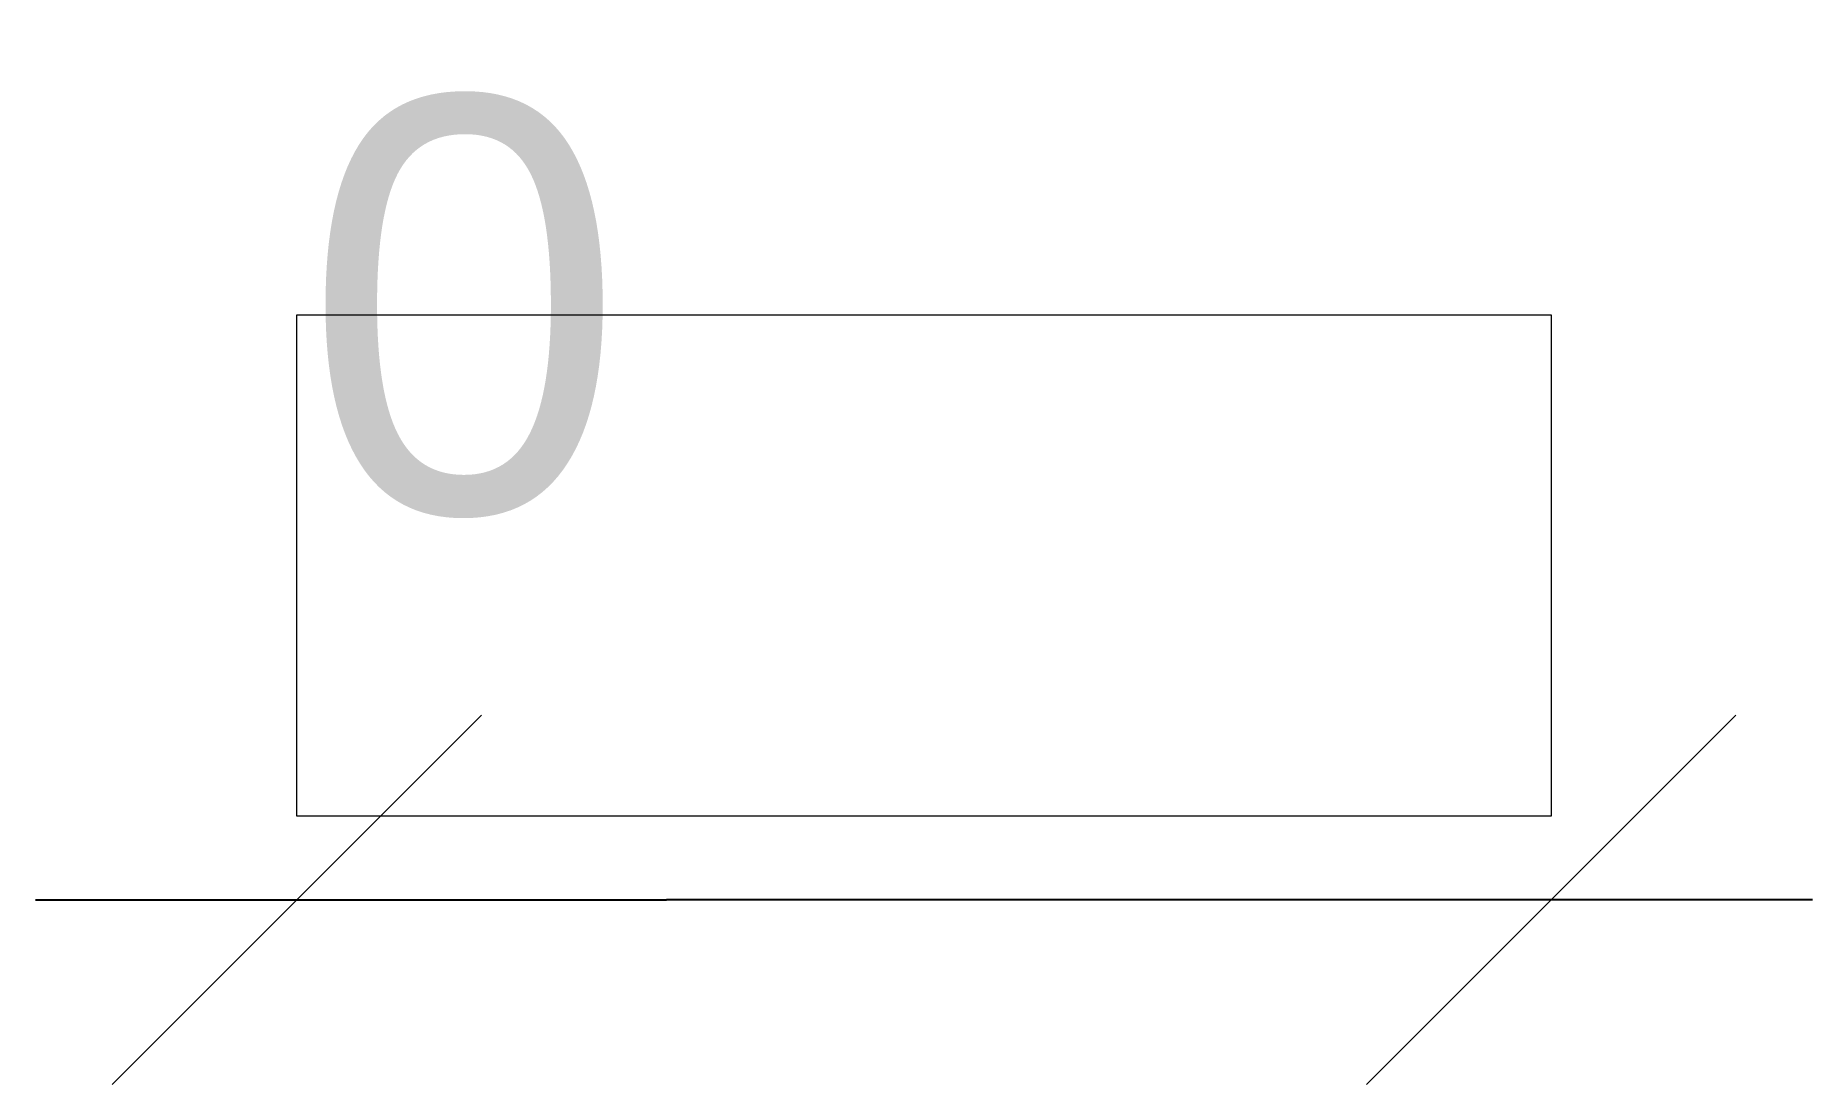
# Model space of a CAD drawing. Header units: metres. Extents: x -0.054 to 0.486, y -0.031 to 0.288.
import ezdxf

# ---------------------------------------------------------------- set-up
doc = ezdxf.new("R2010")
doc.units = ezdxf.units.M
doc.header["$LTSCALE"] = 0.05
doc.header["$PDMODE"] = 1
doc.header["$PDSIZE"] = -2
doc.layers.add('Dimension', color=7, linetype='Continuous', lineweight=5)
doc.layers.add('None', color=7, linetype='Continuous', lineweight=5)
doc.styles.add('Arial', font='Arial.ttf')
doc.dimstyles.new('Arch', dxfattribs={"dimtxt": 0.12609, "dimasz": 0.112241, "dimexe": 0.15875, "dimexo": 0.079375, "dimgap": 0.079375, "dimtad": 1, "dimtxsty": 'Arial', "dimblk": 'VW_SLASH', "dimblk1": 'VW_SLASH', "dimblk2": 'VW_SLASH', "dimcen": 0, "dimdle": 0.079375, "dimazin": 0, "dimtfac": 1, "dimtix": 1, "dimtmove": 0, "dimatfit": 0, "dimldrblk": 'VW_FILLEDARROW', "dimfxl": 1, "dimfrac": 2, "dimtolj": 1, "dimarcsym": 0})

# ---------------------------------------------------------------- blocks, each defined once
blk = doc.blocks.new('VW_SLASH')
at = {"color": 0, "linetype": 'ByBlock', "lineweight": -2, "transparency": 16777216}
blk.add_line((0.7072, 0), (-1, 0), dxfattribs=at)
at = {"color": 0, "linetype": 'Continuous', "lineweight": 20, "transparency": 16777216, "flags": 128}
blk.add_lwpolyline([(0.5001, 0.5001), (-0.5001, -0.5001)], dxfattribs=at)
blk = doc.blocks.new('*D1')
at = {"layer": 'Defpoints', "color": 0, "transparency": 33554687}
for p in [(0.0254, 0.0508), (0.4064, 0.0508), (0.0254, 0.0254)]:
    blk.add_point(p, dxfattribs=at)
at = {"layer": 'Dimension', "color": 0, "linetype": 'Continuous', "lineweight": -2, "transparency": 33554687}
blk.add_line((0.29416, 0.0254), (0.13764, 0.0254), dxfattribs=at)
at = {"layer": 'Dimension', "color": 0, "lineweight": -2, "xscale": 0.1122412109375, "yscale": 0.1122412109375, "zscale": 0.1122412109375, "rotation": 180}
blk.add_blockref('VW_SLASH', (0.0254, 0.0254), dxfattribs=at)
at = {"layer": 'Dimension', "color": 0, "lineweight": -2, "xscale": 0.1122412109375, "yscale": 0.1122412109375, "zscale": 0.1122412109375}
blk.add_blockref('VW_SLASH', (0.4064, 0.0254), dxfattribs=at)
at = {"layer": 'Dimension', "color": 0, "lineweight": 5, "transparency": 33554687, "insert": (0.07621, 0.20532), "char_height": 0.12609, "attachment_point": 5, "style": 'Arial'}
blk.add_mtext('\\A1;0', dxfattribs=at)
blk = doc.blocks.new('VW_FILLEDARROW')
at = {"linetype": 'Continuous', "lineweight": 0, "transparency": 16777216}
blk.add_hatch(color=0, dxfattribs=at).paths.add_polyline_path([(-1.4144, 0.379), (0, 0), (-1.4144, -0.379)])
at = {"color": 0, "linetype": 'Continuous', "lineweight": 5, "transparency": 16777216, "flags": 128}
blk.add_lwpolyline([(-1.4144, 0.379), (0, 0), (-1.4144, -0.379)], close=True, dxfattribs=at)

msp = doc.modelspace()

# ---------------------------------------------------------------- wipeouts: each hides what was drawn before it
at = {"color": 255, "linetype": 'Continuous', "lineweight": 5, "transparency": 33554687}
msp.add_wipeout([(0.0254, 0.2032), (0.4064, 0.2032), (0.4064, 0.0508), (0.0254, 0.0508)], dxfattribs=at).dxf.layer = 'None'

# ---------------------------------------------------------------- next in the draw order: linework, layer by layer
at = {"layer": 'None', "color": 7, "linetype": 'Continuous', "lineweight": 5, "transparency": 33554687, "flags": 128}
msp.add_lwpolyline([(0.0254, 0.2032), (0.4064, 0.2032), (0.4064, 0.0508), (0.0254, 0.0508)], close=True, dxfattribs=at)

# ---------------------------------------------------------------- next in the draw order: dimensions: what is measured, and where the dimension line sits
at = {"layer": 'Dimension', "color": 7, "linetype": 'Continuous', "lineweight": 5, "transparency": 33554687}
dim = msp.add_linear_dim(base=(0.0254, 0.0254), p1=(0.4064, 0.0508), p2=(0.0254, 0.0508), dimstyle='Arch', override={"dimtxt": 0.12609, "dimdec": 0, "dimpost": '<>', "dimtxsty": 'Arial', "dimse1": 1, "dimse2": 1, "dimtix": 0, "dimtmove": 2}, dxfattribs=at)
dim.commit()
dim.dimension.update_dxf_attribs({"geometry": '*D1', "text_midpoint": (0.07621, 0.20532), "dimtype": 160})

doc.saveas('drawing.dxf')
